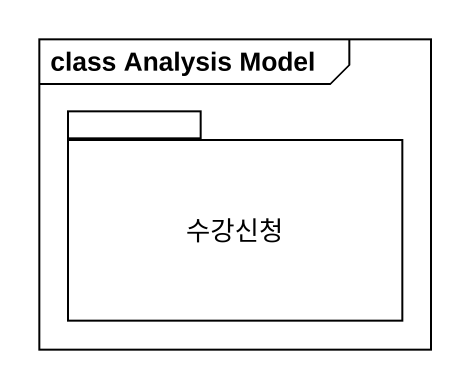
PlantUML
@startuml
mainframe class Analysis Model
package 수강신청 {
}
@enduml
